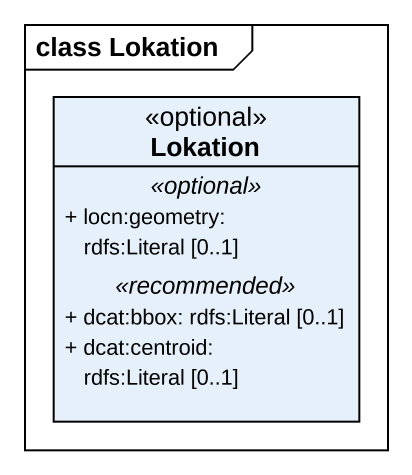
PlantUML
@startuml
mainframe class Lokation
hide circle
hide empty members
skinparam classAttributeIconSize 0
class Lokation <<optional>> {
  .. <<optional>> ..
  + locn:geometry: rdfs:Literal [0..1]
  .. <<recommended>> ..
  + dcat:bbox: rdfs:Literal [0..1]
  + dcat:centroid: rdfs:Literal [0..1]
}
@enduml
